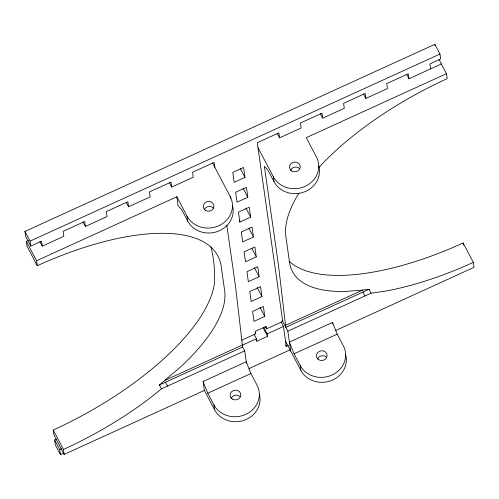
<?xml version="1.0" encoding="UTF-8"?>
<svg xmlns="http://www.w3.org/2000/svg" width="499" height="499" viewBox="0 0 499 499"><rect width="100%" height="100%" fill="white"/><g stroke="black" fill="none" stroke-linecap="round" stroke-linejoin="round"><path stroke-width="0.75" d="M28.387 240.437L26.366 241.36L27.071 246.325L37.294 265.73A191.329 76.328 -27.8 0 1 221.194 266.404L224.725 291.235A191.41 72.187 -26.8 0 1 180.395 367.108L159.399 384.991L161.445 388.871L148.228 399.431A191.329 76.328 -27.8 0 1 63.448 449.462L64.153 454.433L204.378 390.424L203.105 381.486L246.257 361.794L250.91 373.526L257.047 385.166A23.915 21.713 -8.1 0 1 245.701 414.413A23.915 21.713 -8.1 0 1 213.903 404.857L207.765 393.218L203.105 381.486M214.851 167.365L214.146 162.4L192.57 172.242L193.275 177.207L171.706 187.056L170.995 182.091L149.426 191.94L150.13 196.905L128.555 206.748L127.85 201.783L106.275 211.632L106.986 216.597L85.41 226.446L84.705 221.481L63.13 231.324L63.835 236.289L42.265 246.138L41.554 241.173L30.77 246.094L25.655 236.395L24.95 231.43L434.847 44.336L439.962 54.042L440.667 59.007L429.882 63.928L430.587 68.893M30.77 246.094L30.065 241.129L439.962 54.042M277.188 133.295L279.571 137.824L301.147 127.975L300.442 123.01L322.011 113.161L322.722 118.126L344.291 108.283L343.586 103.318L365.162 93.469L365.867 98.434L387.442 88.585L386.731 83.62L408.307 73.777L409.012 78.742L441.372 63.972M37.294 265.73L36.589 260.765L176.821 196.756L187.044 216.161L187.749 221.126A23.915 21.713 -8.1 0 0 217.383 231.548A23.915 21.713 -8.1 0 0 232.478 205.413M438.989 59.443L446.486 73.671L306.261 137.674L316.485 157.079A23.915 21.713 -8.1 0 1 305.139 186.327A23.915 21.713 -8.1 0 1 273.34 176.771L258.002 147.667M244.997 177.401L234.212 182.322L232.796 172.392L243.587 167.471L244.997 177.401L240.225 168.35M247.828 197.267L237.037 202.189L235.628 192.258L246.412 187.331L247.828 197.267L243.057 188.21M239.863 222.049L250.654 217.127L249.238 207.197L238.453 212.119L239.863 222.049L239.183 220.758M253.48 236.994L242.695 241.915L241.279 231.985L252.064 227.057L253.48 236.994L249.051 228.586M256.305 256.854L245.52 261.775L244.105 251.845L254.895 246.924L256.305 256.854L251.876 248.446M259.137 276.72L248.346 281.642L246.936 271.712L257.721 266.784L259.137 276.72L254.359 267.664M261.963 296.581L251.172 301.502L249.762 291.572L260.547 286.651L261.963 296.581L257.191 287.53M264.788 316.447L254.003 321.368L252.588 311.438L263.372 306.511L264.788 316.447L260.016 307.39M241.697 340.206L255.769 333.781L255.413 331.299L266.204 326.377L266.553 328.86L282.733 321.475L257.291 142.702L278.866 132.859L279.571 137.824M165.213 380.219L242.371 345.002L235.516 286.314L226.839 225.355M369.06 289.295L285.802 327.294L285.522 325.311L362.679 290.087L369.06 289.295L371.106 293.175L385.534 291.117A191.329 76.328 -27.8 0 0 473.345 262.374L463.116 242.969A191.329 76.328 -27.8 0 1 289.096 261.208M242.408 345.171L256.474 338.746L254.091 334.224M256.149 339.938L256.829 341.229L267.614 336.307L267.264 333.825L283.444 326.44L281.056 321.911M159.399 384.991L242.657 346.986L242.371 345.002M161.445 388.871L244.703 350.866L242.657 346.986M290.674 351.04L287.848 331.174L371.106 293.175M63.292 453.366L60.454 454.664L55.339 444.958L54.634 439.993L56.655 439.07M300.192 365.474A23.915 21.713 -8.1 0 0 331.991 375.023A23.915 21.713 -8.1 0 0 343.343 345.776L337.205 334.137L332.552 322.404L289.401 342.102L294.061 353.835L300.192 365.474L300.903 370.439A23.915 21.713 -8.1 0 0 330.531 380.862A23.915 21.713 -8.1 0 0 345.632 354.727M60.454 454.664L59.749 449.699L61.77 448.776M285.584 345.009L286.27 346.3L288.353 345.352M249.088 368.561L290.225 349.787M335.241 330.7L474.05 267.339L473.345 262.374M207.765 393.218L250.91 373.526M294.061 353.835L337.205 334.137M362.679 290.087L346.206 291.422A191.41 71.563 -28.3 0 1 289.445 261.694L285.915 236.863A191.329 76.328 -27.8 0 1 298.92 193.269M406.629 74.214L409.012 78.742M363.478 93.906L365.867 98.434M320.333 113.604L322.722 118.126M362.96 292.077L365.006 295.957M318.774 166.024A23.915 21.713 -8.1 0 1 303.679 192.165A23.915 21.713 -8.1 0 1 274.045 181.736L267.907 170.097L264.383 166.31L278.66 266.616L285.522 325.311M245.882 208.077L250.654 217.127M212.468 162.836L230.189 196.463L230.494 198.596M282.054 320.183L287.848 331.174M285.559 341.335L300.903 370.439M265.53 326.92L266.553 328.86M263.852 327.356L267.264 333.825M263.185 327.899L267.614 336.307M255.089 332.49L255.769 333.781M169.317 182.528L171.706 187.056M187.749 221.126L181.617 209.486L178.087 205.694L176.821 196.756M126.172 202.226L128.555 206.748M204.378 390.424L214.607 409.829A23.915 21.713 -8.1 0 0 244.242 420.252A23.915 21.713 -8.1 0 0 259.337 394.11M83.027 221.918L85.41 226.446M165.5 382.203L167.545 386.089M39.876 241.61L42.265 246.138M24.95 231.43L30.065 241.129M26.366 241.36L36.589 260.765M210.965 247.005A648.139 258.557 -27.8 0 1 214.501 282.877A191.329 76.328 -27.8 0 1 53.218 430.063L63.448 449.462M64.153 454.433L53.929 435.028L53.218 430.063M54.634 439.993L59.749 449.699M446.486 73.671L447.191 78.636A191.329 76.328 -27.8 0 0 318.68 167.739M434.847 44.336L435.047 45.758M463.116 242.969L463.421 245.103M332.552 322.404L332.764 323.895M273.34 176.771L274.045 181.736M283.444 326.44L286.27 346.3M256.474 338.746L256.829 341.229M244.703 350.866L246.469 363.284M213.903 404.857L214.607 409.829M230.189 196.463A23.915 21.713 -8.1 0 1 218.843 225.71A23.915 21.713 -8.1 0 1 187.044 216.161M290.561 170.371A5.383 4.884 -8.1 0 1 299.712 168.618M204.266 209.755A5.383 4.884 -8.1 0 1 213.416 208.008M317.414 359.074A5.383 4.884 -8.1 0 1 326.571 357.321M231.118 398.458A5.383 4.884 -8.1 0 1 240.275 396.711M291.859 171.026A5.383 4.884 -8.1 0 0 300.267 167.19A5.383 4.884 -8.1 0 0 292.614 162.555A5.383 4.884 -8.1 0 0 291.859 171.026M205.563 210.416A5.383 4.884 -8.1 0 0 213.971 206.574A5.383 4.884 -8.1 0 0 206.318 201.945A5.383 4.884 -8.1 0 0 205.563 210.416M318.718 359.729A5.383 4.884 -8.1 0 0 327.119 355.887A5.383 4.884 -8.1 0 0 319.466 351.259A5.383 4.884 -8.1 0 0 318.718 359.729M232.422 399.113A5.383 4.884 -8.1 0 0 240.83 395.277A5.383 4.884 -8.1 0 0 233.17 390.648A5.383 4.884 -8.1 0 0 232.422 399.113"/></g></svg>
